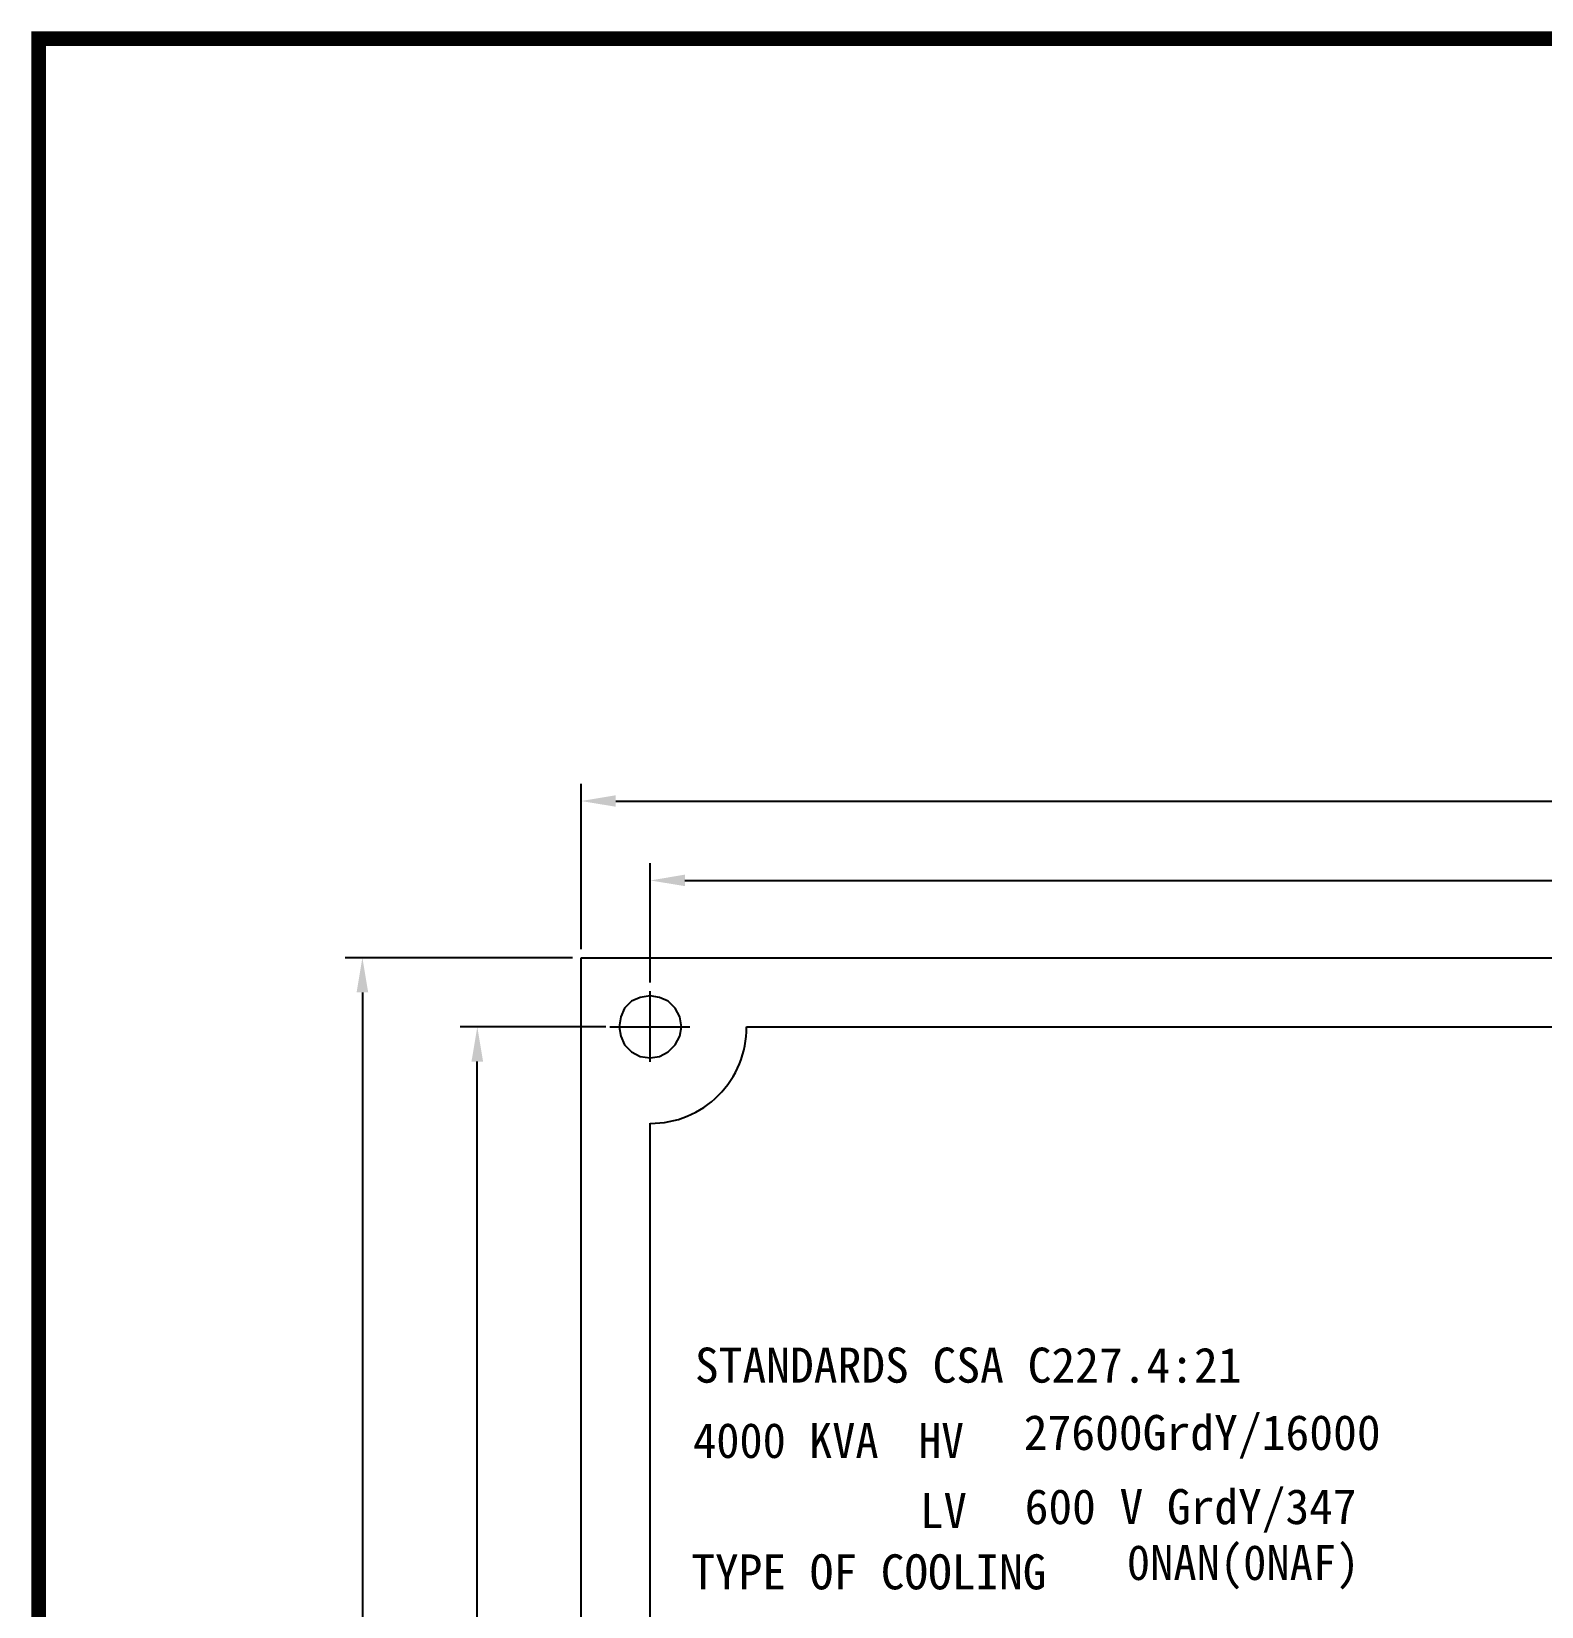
# Model space of a CAD drawing. Header units: millimetres. Extents: x 183355 to 194386, y -190559 to -183233.
# Drawn here: x 194167.8 to 194277, y -190002.9 to -189889 of the extents above; entities that cross this region are included whole.
import ezdxf

# ---------------------------------------------------------------- set-up
doc = ezdxf.new("R2010")
doc.units = ezdxf.units.MM
doc.header["$LTSCALE"] = 13
for name, color, linetype in [('1', 4, 'Continuous'), ('2', 3, 'Continuous'), ('PDF_Geometry', 7, 'Continuous')]:
    doc.layers.add(name, color=color, linetype=linetype)
doc.styles.add('PDF FangSong', font='simfang.ttf')
doc.styles.get("Standard").update_dxf_attribs({"font": 'gbenor.shx', "bigfont": 'gbcbig.shx'})
doc.dimstyles.new('ISO-25', dxfattribs={"dimtxt": 2.5, "dimasz": 2.5, "dimexe": 1.25, "dimexo": 0.625, "dimtad": 1, "dimtxsty": 'Standard', "dimcen": 2.5, "dimadec": 0, "dimazin": 0, "dimtfac": 1, "dimtmove": 0, "dimatfit": 3, "dimfxl": 1, "dimarcsym": 0})

# ---------------------------------------------------------------- blocks, each defined once
blk = doc.blocks.new('*D102')
at = {"layer": '2', "color": 0, "linetype": 'Continuous', "lineweight": -2}
for p, q in [((194212.5, -189957.8), (194212.5, -189949.17)), ((194352.47, -189957.8), (194352.47, -189949.17)), ((194215, -189950.42), (194349.97, -189950.42))]:
    blk.add_line(p, q, dxfattribs=at)
at = {"layer": '2', "color": 0, "linetype": 'Continuous'}
for points in [[(194215, -189950), (194215, -189950.83), (194212.5, -189950.42)], [(194349.97, -189950), (194349.97, -189950.83), (194352.47, -189950.42)]]:
    blk.add_solid(points, dxfattribs=at)
at = {"layer": 'Defpoints', "color": 0, "linetype": 'Continuous'}
for p in [(194352.47, -189950.42), (194212.5, -189958.42), (194352.47, -189958.42)]:
    blk.add_point(p, dxfattribs=at)
at = {"layer": '2', "color": 0, "linetype": 'Continuous', "insert": (194282.48, -189948.54), "char_height": 2.5, "attachment_point": 5}
blk.add_mtext('140', dxfattribs=at)
blk = doc.blocks.new('*D103')
at = {"layer": '2', "color": 0, "linetype": 'Continuous', "lineweight": -2}
for p, q in [((194207.5, -189955.38), (194207.5, -189943.43)), ((194357.52, -189955.38), (194357.52, -189943.43)), ((194210, -189944.68), (194355.02, -189944.68))]:
    blk.add_line(p, q, dxfattribs=at)
at = {"layer": '2', "color": 0, "linetype": 'Continuous'}
for points in [[(194210, -189944.26), (194210, -189945.09), (194207.5, -189944.68)], [(194355.02, -189944.26), (194355.02, -189945.09), (194357.52, -189944.68)]]:
    blk.add_solid(points, dxfattribs=at)
at = {"layer": 'Defpoints', "color": 0, "linetype": 'Continuous'}
for p in [(194357.52, -189944.68), (194207.5, -189956.01), (194357.52, -189956.01)]:
    blk.add_point(p, dxfattribs=at)
at = {"layer": '2', "color": 0, "linetype": 'Continuous', "insert": (194282.51, -189942.8), "char_height": 2.5, "attachment_point": 5}
blk.add_mtext('150', dxfattribs=at)
blk = doc.blocks.new('*D104')
at = {"layer": '2', "color": 0, "linetype": 'Continuous', "lineweight": -2}
for p, q in [((194209.29, -189961.01), (194198.74, -189961.01)), ((194199.99, -190123.52), (194199.99, -189963.51)), ((194209.29, -190126.02), (194198.74, -190126.02))]:
    blk.add_line(p, q, dxfattribs=at)
at = {"layer": '2', "color": 0, "linetype": 'Continuous'}
for points in [[(194199.57, -189963.51), (194200.41, -189963.51), (194199.99, -189961.01)], [(194199.57, -190123.52), (194200.41, -190123.52), (194199.99, -190126.02)]]:
    blk.add_solid(points, dxfattribs=at)
at = {"layer": 'Defpoints', "color": 0, "linetype": 'Continuous'}
for p in [(194199.99, -189961.01), (194209.92, -189961.01), (194209.92, -190126.02)]:
    blk.add_point(p, dxfattribs=at)
at = {"layer": '2', "color": 0, "linetype": 'Continuous', "insert": (194198.12, -190043.52), "char_height": 2.5, "attachment_point": 5, "rotation": 90}
blk.add_mtext('165', dxfattribs=at)
blk = doc.blocks.new('*D105')
at = {"layer": '2', "color": 0, "linetype": 'Continuous', "lineweight": -2}
for p, q in [((194206.88, -189956.01), (194190.43, -189956.01)), ((194191.68, -189958.51), (194191.68, -190128.52)), ((194206.88, -190131.02), (194190.43, -190131.02))]:
    blk.add_line(p, q, dxfattribs=at)
at = {"layer": '2', "color": 0, "linetype": 'Continuous'}
for points in [[(194191.26, -189958.51), (194192.1, -189958.51), (194191.68, -189956.01)], [(194191.26, -190128.52), (194192.1, -190128.52), (194191.68, -190131.02)]]:
    blk.add_solid(points, dxfattribs=at)
at = {"layer": 'Defpoints', "color": 0, "linetype": 'Continuous'}
for p in [(194207.5, -189956.01), (194191.68, -190131.02), (194207.5, -190131.02)]:
    blk.add_point(p, dxfattribs=at)
at = {"layer": '2', "color": 0, "linetype": 'Continuous', "insert": (194189.8, -190043.52), "char_height": 2.5, "attachment_point": 5, "rotation": 90}
blk.add_mtext('175', dxfattribs=at)

msp = doc.modelspace()

# ---------------------------------------------------------------- linework, layer by layer
at = {"layer": '1', "color": 0, "linetype": 'Continuous'}
msp.add_line((194168.275, -190238.588), (194168.275, -189889.568), dxfattribs=at)
at = {"layer": '1', "const_width": 1.05}
msp.add_lwpolyline([(194168.275, -189889.568), (194385.625, -189889.568), (194385.625, -190238.588), (194168.275, -190238.588), (194168.275, -189889.568), (194385.625, -189889.568)], dxfattribs=at)
at = {"layer": 'PDF_Geometry', "lineweight": 25}
for points in [[(194207.5, -189956.008), (194357.521, -189956.008), (194357.521, -190131.023), (194207.5, -190131.023), (194207.5, -189956.008)], [(194214.746, -189961.007), (194214.633, -189960.277), (194214.296, -189959.659), (194213.791, -189959.153), (194213.173, -189958.872), (194212.499, -189958.76), (194211.769, -189958.872), (194211.151, -189959.153), (194210.646, -189959.659), (194210.365, -189960.277), (194210.252, -189961.007), (194210.365, -189961.681), (194210.646, -189962.299), (194211.151, -189962.804), (194211.769, -189963.141), (194212.499, -189963.253), (194213.173, -189963.141), (194213.791, -189962.804), (194214.296, -189962.299), (194214.633, -189961.681), (194214.746, -189961.007)], [(194212.499, -189963.534), (194212.499, -189958.423)], [(194209.578, -189961.007), (194215.364, -189961.007)], [(194209.915, -189961.007), (194215.027, -189961.007)], [(194219.464, -189961.007), (194345.502, -189961.007)], [(194212.499, -190119.004), (194212.499, -189967.971)]]:
    msp.add_lwpolyline(points, dxfattribs=at)
msp.add_arc((194212.533, -189961.061), 6.925, 269.71884, 0.45049, dxfattribs=at)

# ---------------------------------------------------------------- texts
at = {"layer": '2', "linetype": 'Continuous', "char_height": 2.53409, "attachment_point": 7, "style": 'PDF FangSong'}
for s, insert in [('{\\W0.9969;STANDARDS CSA C227.4:21}', (194215.728, -189986.77)), ('{\\W0.9728;4000 KVA}', (194215.594, -189992.215)), ('\\W0.950748;HV', (194231.903, -189992.186)), ('{\\W0.9983;27600GrdY/16000}', (194239.505, -189992.215)), ('{\\W0.9944;600 V GrdY/347}', (194239.578, -189997.573)), ('\\W0.979087;LV', (194232.019, -189997.24)), ('{\\W0.9759;0NAN(0NAF)}', (194246.963, -190001.671)), ('\\W0.993250;TYPE OF COOLING', (194215.468, -190001.714))]:
    msp.add_mtext(s, dxfattribs=dict(at, insert=insert))

# ---------------------------------------------------------------- dimensions: what is measured, and where the dimension line sits
at = {"layer": '2', "linetype": 'Continuous'}
for base, p1, p2, picture, middle in [((194357.521, -189944.677), (194207.5, -189956.008), (194357.521, -189956.008), '*D103', (194282.511, -189942.802)), ((194352.466, -189950.417), (194212.499, -189958.423), (194352.466, -189958.423), '*D102', (194282.483, -189948.542))]:
    dim = msp.add_linear_dim(base=base, p1=p1, p2=p2, dimstyle='ISO-25', override={"dimdec": 0}, dxfattribs=at)
    dim.commit()
    dim.dimension.update_dxf_attribs({"geometry": picture, "text_midpoint": middle})
for base, p1, p2, picture, middle in [((194191.679, -190131.023), (194207.5, -189956.008), (194207.5, -190131.023), '*D105', (194189.804, -190043.516)), ((194199.99, -189961.007), (194209.915, -190126.024), (194209.915, -189961.007), '*D104', (194198.115, -190043.516))]:
    dim = msp.add_linear_dim(base=base, p1=p1, p2=p2, angle=90, dimstyle='ISO-25', override={"dimdec": 0}, dxfattribs=at)
    dim.commit()
    dim.dimension.update_dxf_attribs({"geometry": picture, "text_midpoint": middle})

doc.saveas('drawing.dxf')
